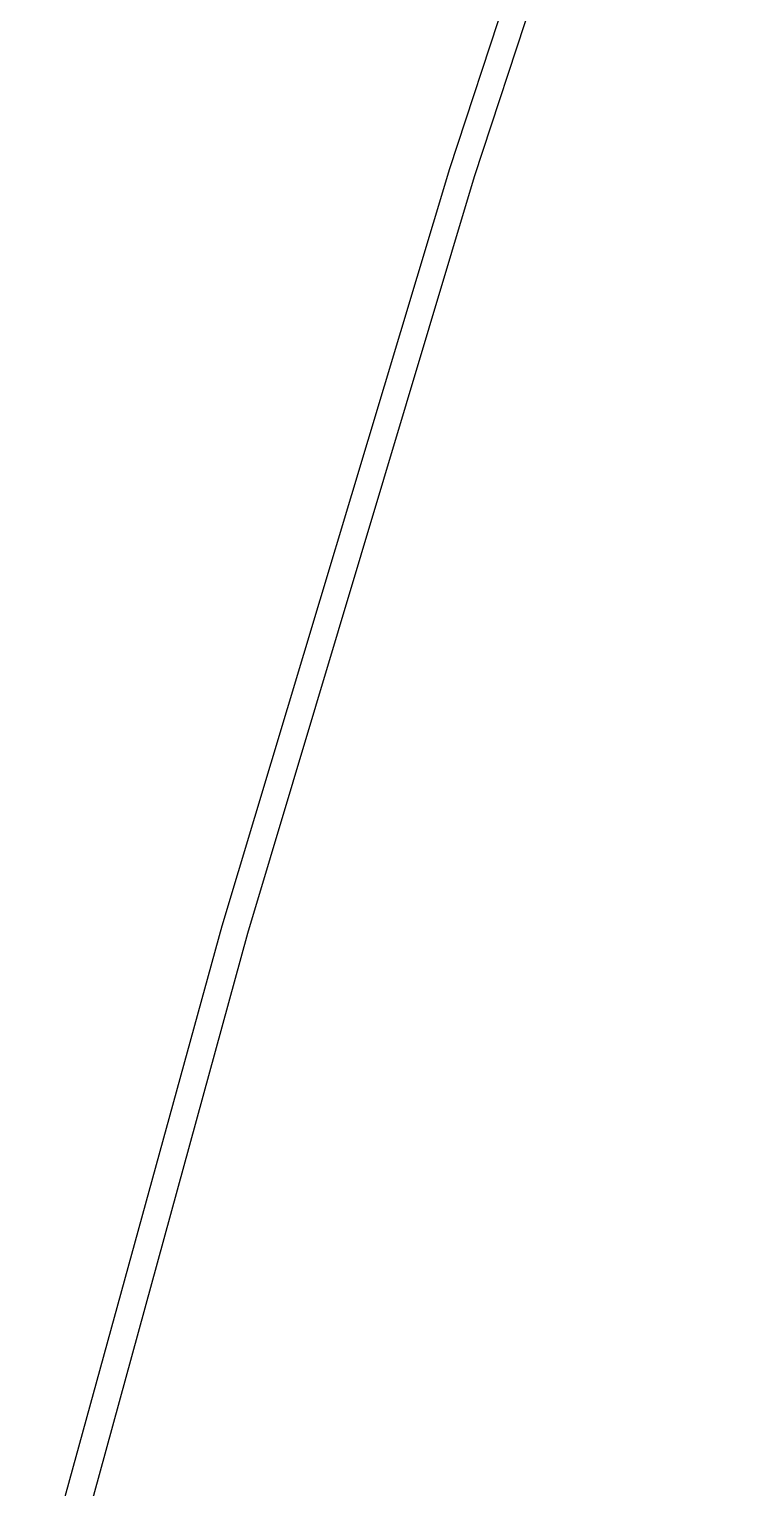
# Model space of a CAD drawing. Extents: x 0 to 245, y 0 to 330.
# Drawn here: x 143.314 to 144.983, y 316.696 to 320.094 of the extents above; entities that cross this region are included whole.
import ezdxf

# ---------------------------------------------------------------- set-up
doc = ezdxf.new("R2010")
doc.units = 0
doc.layers.add('-15N-THT. THIẾT BỊ ĐÓNG MỞ', color=40, linetype='CONTINUOUS')

# ---------------------------------------------------------------- blocks, each defined once
blk = doc.blocks.new('06 - N - SC VSD ATV212HD15~18N4')
at = {"layer": '-15N-THT. THIẾT BỊ ĐÓNG MỞ'}
for p, q in [((22.4268, 156.9375), (21.7939, 155.0187)), ((22.4827, 156.9181), (21.8518, 155.0004)), ((21.7939, 155.0187), (21.2634, 153.2544)), ((21.8518, 155.0004), (21.3231, 153.2373)), ((21.2634, 153.2544), (20.814, 151.6227)), ((21.3231, 153.2373), (20.8757, 151.606))]:
    blk.add_line(p, q, dxfattribs=at)

msp = doc.modelspace()

# ---------------------------------------------------------------- block references
msp.add_blockref('06 - N - SC VSD ATV212HD15~18N4', (122.5, 164.75))

doc.saveas('drawing.dxf')
